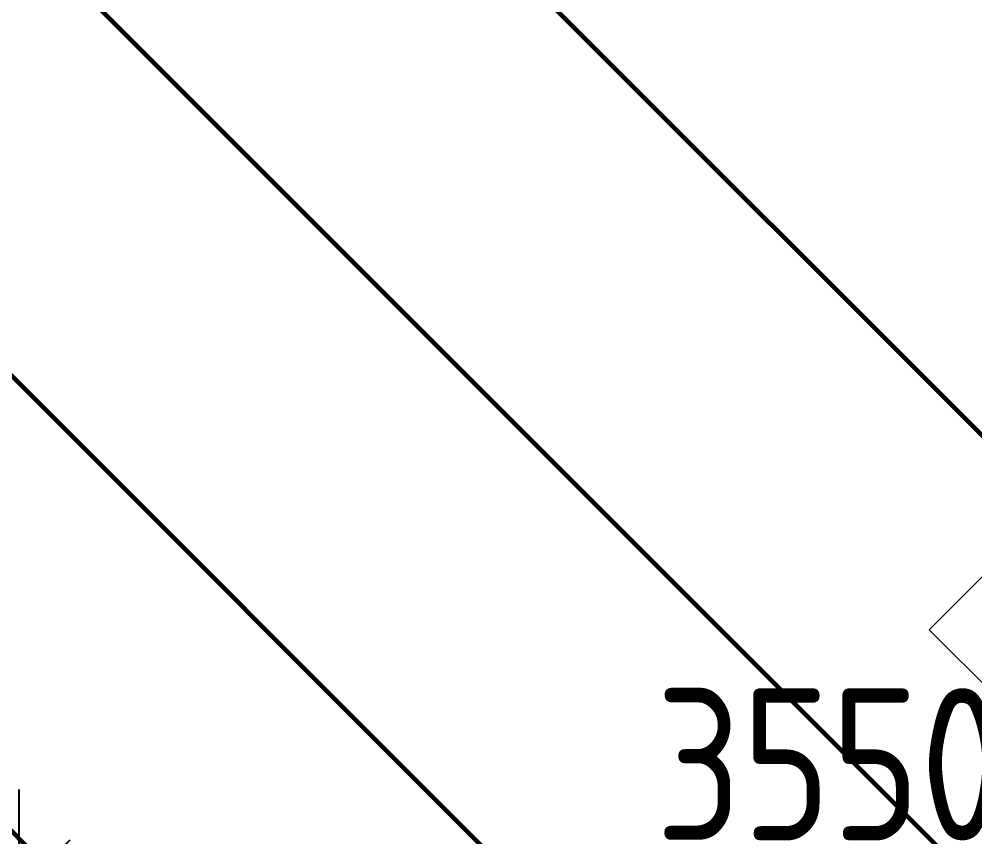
# Model space of a CAD drawing. Header units: millimetres. Extents: x -68946 to 288321, y -402657 to 324925.
# Drawn here: x 90288 to 92380, y 41295 to 43086 of the extents above; entities that cross this region are included whole.
import ezdxf

# ---------------------------------------------------------------- set-up
doc = ezdxf.new("R2010")
doc.units = ezdxf.units.MM
doc.layers.get('Defpoints').update_dxf_attribs({"color": 250})
for name, color, linetype, lineweight in [('3.4) ПТ-2.16    4 вып', 114, 'Continuous', 60), ('A-____-____-DIMS', 250, 'Continuous', 9), ('A-WALL-____-IDEN', 250, 'Continuous', 9)]:
    doc.layers.add(name, color=color, linetype=linetype, lineweight=lineweight)
doc.styles.get("Standard").update_dxf_attribs({"font": 'ГОСТ тип А.ttf'})
doc.dimstyles.new('А3', dxfattribs={"dimtxt": 333, "dimasz": 222, "dimexe": 222, "dimexo": 111, "dimgap": 111, "dimtad": 1, "dimtoh": 1, "dimdec": 0, "dimrnd": 0.0015, "dimzin": 0, "dimdsep": 46, "dimtxsty": 'Standard', "dimblk": 'OBLIQUE', "dimcen": 0, "dimclrd": 7, "dimclre": 7, "dimclrt": 7, "dimadec": 0, "dimazin": 0, "dimtfac": 1, "dimtdec": 0, "dimtofl": 0, "dimtmove": 0, "dimatfit": 3, "dimfxl": 1, "dimtolj": 1, "dimtzin": 0, "dimarcsym": 0})

# ---------------------------------------------------------------- blocks, each defined once
blk = doc.blocks.new('ADSK_Марка_Стена - Экземпляр_ADSK_Позиция-30564885-АР1_Маркировочный план 1 этажа С2и3')
at = {"layer": 'A-WALL-____-IDEN'}
for p, q in [((-0.156, 4.37), (-4.213, 0.312)), ((3.901, 0.312), (-0.156, 4.37)), ((-4.213, 0.312), (-0.156, -3.745)), ((-0.156, -3.745), (3.901, 0.312))]:
    blk.add_line(p, q, dxfattribs=at)
blk = doc.blocks.new('_Oblique')
at = {"color": 0, "linetype": 'ByBlock', "lineweight": -2}
blk.add_line((-0.5, -0.5), (0.5, 0.5), dxfattribs=at)
blk = doc.blocks.new('*D2618')
at = {"layer": 'A-____-____-DIMS', "color": 7, "lineweight": -2, "transparency": 16777216}
for p, q in [((90287.9, 40286), (90287.9, 41398.9)), ((93837.9, 40586), (93837.9, 41398.9)), ((90287.9, 41176.9), (93837.9, 41176.9))]:
    blk.add_line(p, q, dxfattribs=at)
at = {"layer": 'Defpoints', "color": 0, "transparency": 16777216}
for p in [(93837.9, 41176.9), (93837.9, 40475), (90287.9, 40175)]:
    blk.add_point(p, dxfattribs=at)
at = {"layer": 'A-____-____-DIMS', "color": 7, "lineweight": -2, "transparency": 16777216, "xscale": 222, "yscale": 222, "zscale": 222, "rotation": 180}
blk.add_blockref('_Oblique', (90287.9, 41176.9), dxfattribs=at)
at = {"layer": 'A-____-____-DIMS', "color": 7, "lineweight": -2, "transparency": 16777216, "xscale": 222, "yscale": 222, "zscale": 222}
blk.add_blockref('_Oblique', (93837.9, 41176.9), dxfattribs=at)
at = {"layer": 'A-____-____-DIMS', "color": 7, "transparency": 16777216, "insert": (92062.9, 41454.4), "char_height": 333, "width": 1.792, "attachment_point": 5}
blk.add_mtext('\\A1;3550', dxfattribs=at)

msp = doc.modelspace()

# ---------------------------------------------------------------- hatches: boundary and pattern name
at = {"layer": '3.4) ПТ-2.16    4 вып'}
h = msp.add_hatch(dxfattribs=at)
h.set_pattern_fill('ANSI31', color=256, scale=222, angle=90)
h.paths.add_polyline_path([(105437.8919, 58775), (100137.8919, 58775), (100137.8919, 58275), (99637.8919, 58275), (99637.8919, 58775), (94337.8919, 58775), (94337.8919, 58275), (94037.9138, 58275), (94037.9138, 57375), (91337.8919, 57375), (91337.8919, 56475), (90087.8919, 56475), (90087.8919, 40174.9994), (105437.8919, 40174.9994), (105437.8919, 48044.9994), (108107.9138, 48044.9994), (108107.9138, 49287.2007), (105437.8919, 49287.2007)])
h.paths.add_polyline_path([(97637.8919, 51874.9994), (98037.8919, 51874.9994), (98037.8919, 51474.9994), (97637.8919, 51474.9994)], flags=16)
h.paths.add_polyline_path([(97637.8919, 45724.9994), (98037.8919, 45724.9994), (98037.8919, 45324.9994), (97637.8919, 45324.9994)], flags=16)

# ---------------------------------------------------------------- block references
at = {"layer": 'A-WALL-____-IDEN', "color": 18, "true_color": 0x000000, "xscale": 99.99999999999993, "yscale": 99.99999999999993, "zscale": 99.99999999999993}
msp.add_blockref('ADSK_Марка_Стена - Экземпляр_ADSK_Позиция-30564885-АР1_Маркировочный план 1 этажа С2и3', (92701.658, 41717.681), dxfattribs=at)

# ---------------------------------------------------------------- dimensions: what is measured, and where the dimension line sits
at = {"layer": 'A-____-____-DIMS', "color": 18, "true_color": 0x000000}
dim = msp.add_linear_dim(base=(93837.8919, 41176.8807), p1=(90287.8919, 40174.9994), p2=(93837.8919, 40475), dimstyle='А3', dxfattribs=at)
dim.commit()
dim.dimension.update_dxf_attribs({"geometry": '*D2618', "text_midpoint": (92062.8919, 41454.3807)})

doc.saveas('drawing.dxf')
